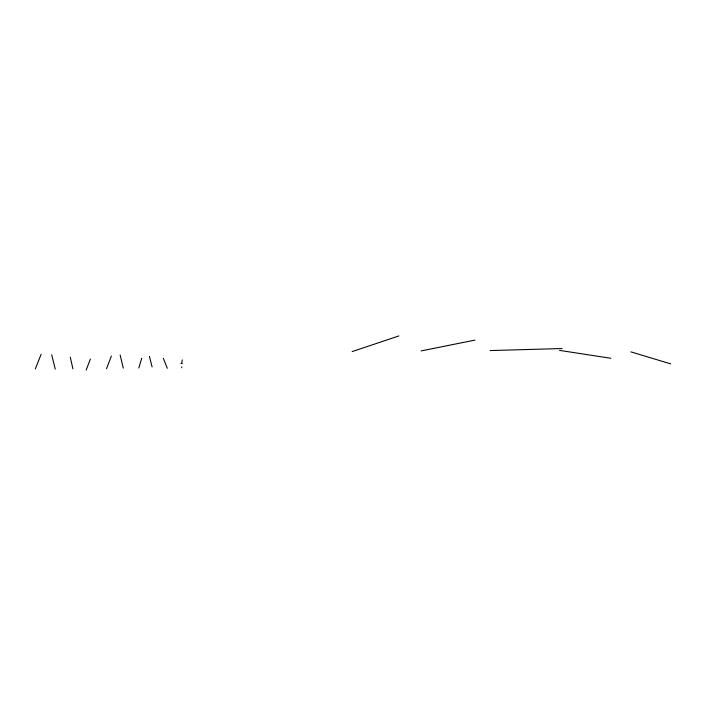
<?xml version="1.0" encoding="UTF-8"?>
<svg xmlns="http://www.w3.org/2000/svg" width="706" height="706" viewBox="0 0 706 706"><rect width="100%" height="100%" fill="white"/><g stroke="black" fill="none" stroke-linecap="round" stroke-linejoin="round"><path stroke-width="1.06" d="M181.583 363.511L182.307 359.928M181.645 367.755L181.821 366.891M138.808 368.011L141.738 358.26M86.158 370.059L90.359 359.072M106.535 368.691L111.389 355.992M35.3 368.938L41.116 354.306M352.162 351.597L398.872 335.941M421.138 350.917L474.917 340.115M490.167 350.564L562.082 348.535M559.576 350.388L610.822 358.277M180.886 363.378L182.272 363.652M630.908 351.879L670.7 363.864M163.315 358.251L167.304 368.294M149.407 356.353L152.09 366.935M51.67 354.739L55.253 369.123M120.152 354.95L123.25 368.126M70.291 357.262L72.912 368.832"/></g></svg>
